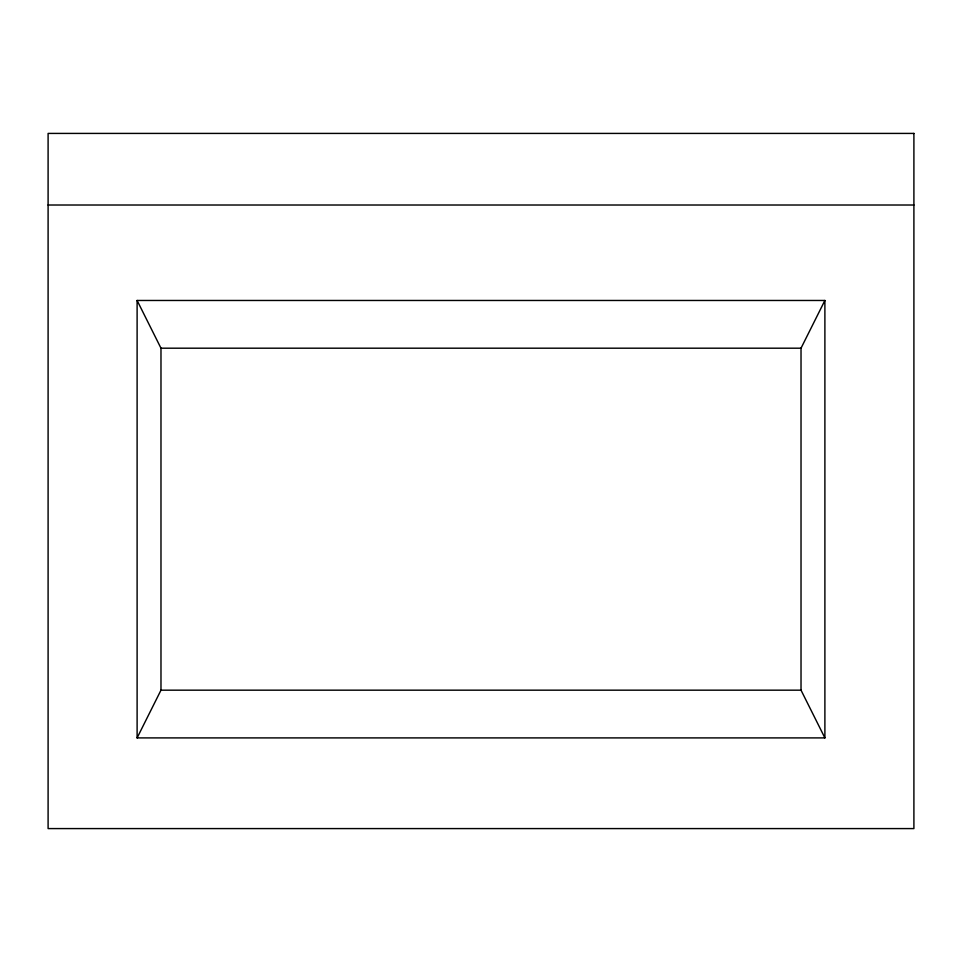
<?xml version="1.0" encoding="UTF-8"?>
<svg xmlns="http://www.w3.org/2000/svg" width="962" height="962" viewBox="0 0 962 962"><rect width="100%" height="100%" fill="white"/><g stroke="black" fill="none" stroke-linecap="round" stroke-linejoin="round"><path stroke-width="1.44" d="M137.109 737.902L160.979 690.175L160.979 348.196L137.109 300.469L824.891 300.469L824.891 737.902L137.109 737.902L137.109 300.469M824.891 737.902L801.021 690.175L801.021 348.196L824.891 300.469M48.1 205.014L913.9 205.014M160.979 348.196L801.021 348.196M160.979 690.175L801.021 690.175M913.9 133.417L48.1 133.417L48.1 828.583L913.9 828.583L913.9 133.417"/></g></svg>
